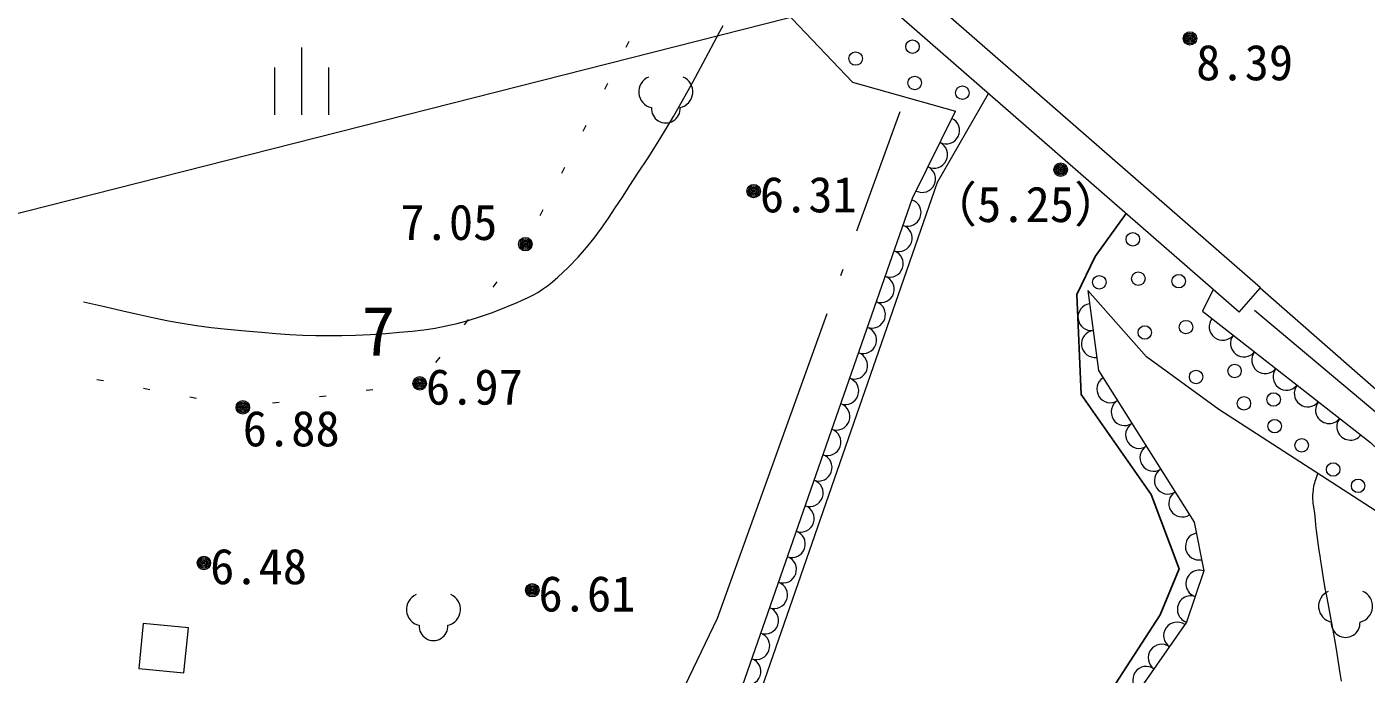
# Model space of a CAD drawing. Units: millimetres, scale not verified. Extents: x -205696 to 203092, y -138500 to 138701.
# Drawn here: x -147406 to -122605, y 16681 to 28670 of the extents above; entities that cross this region are included whole.
import ezdxf
from ezdxf.enums import TextEntityAlignment as Align

# ---------------------------------------------------------------- set-up
doc = ezdxf.new("R2010")
doc.units = ezdxf.units.MM
doc.header["$LTSCALE"] = 500
doc.header["$PDMODE"] = 32
doc.header["$PDSIZE"] = 250
doc.linetypes.add('DOTTED', pattern=[1.75, 0.25, -1.5])
doc.linetypes.add('LONG_DASHED_DOTTED', pattern=[15.25, 12, -1.5, 0.25, -1.5])
doc.layers.add('0-0_S-SUV', color=7, linetype='Continuous', lineweight=13)
doc.layers.add('0-3_S-SUV-FRAM', color=7, linetype='Continuous', lineweight=13)
doc.styles.add('ＭＳ ゴシック', font='')
doc.styles.get('ＭＳ ゴシック').set_extended_font_data('MS Gothic')

msp = doc.modelspace()

# ---------------------------------------------------------------- linework, layer by layer
at = {"layer": '0-0_S-SUV'}
for p, q in [((-132117.6, 27645.6), (-135064.6, 30738.6)), ((-124561, 23835.6), (-131284.1, 29702.7)), ((-124955.5, 23383.5), (-131678.6, 29250.6)), ((-142312.9, 27038.6), (-142312.9, 28288.6)), ((-142812.9, 27038.6), (-142812.9, 27913.6)), ((-141812.9, 27038.6), (-141812.9, 27913.6)), ((-132117.6, 27645.6), (-130208.6, 27109.6)), ((-130540.6, 25793.5), (-129600.8, 27437.4)), ((-124955.5, 23383.5), (-124567.2, 23828.4)), ((-125440.7, 23806.9), (-125633.5, 23406.5)), ((-125336.5, 21582.5), (-126671.5, 22556.5))]:
    msp.add_line(p, q, dxfattribs=at)
at = {"layer": '0-0_S-SUV', "linetype": 'DOTTED'}
msp.add_lwpolyline([(-135064.6, 30738.6), (-138173.7, 24645.6), (-140130.7, 22067.5), (-143405.8, 21623.5), (-146783.8, 22262.8)], dxfattribs=at)
at = {"layer": '0-0_S-SUV'}
for points in [[(-137670, 23947.2), (-137573, 24031.3), (-137374.5, 24219.3), (-137198.9, 24401.4), (-137041.6, 24580.5), (-136898.4, 24758.9), (-136764.9, 24939.3), (-136636.7, 25124.3), (-136509.4, 25316.5), (-136378.7, 25518.3), (-136240.1, 25732.5), (-136089.4, 25961.5), (-135902.5, 26245.6), (-135733.1, 26511.3), (-135577.5, 26763.6), (-135432.1, 27007.6), (-135293.4, 27248.4), (-135157.7, 27490.9), (-135021.5, 27740.4), (-134881.2, 28001.9), (-134733.2, 28280.3), (-134574, 28580.9), (-134512.2, 28697.3)], [(-141778.8, 14629.4), (-140535.8, 14112.4), (-138472.7, 13976.4), (-136084.7, 14584.4), (-134156.7, 16466.4), (-131005.6, 25494.5), (-130208.6, 27109.6)], [(-140468.8, 13583.4), (-138394.7, 13463.4), (-135921.7, 14164.4), (-133892.7, 16138.4), (-130540.6, 25793.5)], [(-146356.8, 23579.8), (-145969.7, 23488.9), (-145628.9, 23409.4), (-145324.4, 23339.9), (-145045.9, 23279.4), (-144783.4, 23226.6), (-144526.6, 23180.4), (-144265.3, 23139.6), (-143989.5, 23103), (-143689, 23069.5), (-143353.6, 23037.8), (-143062.6, 23013.1), (-142792.6, 22992.2), (-142538.3, 22975.3), (-142294.4, 22962.7), (-142055.7, 22954.7), (-141816.9, 22951.5), (-141572.9, 22953.5), (-141318.4, 22960.8), (-141048.1, 22973.8), (-140756.8, 22992.6), (-140505.3, 23012.4), (-140271.6, 23034.6), (-140052, 23060.6), (-139842.3, 23091.9), (-139638.4, 23129.8), (-139436.4, 23175.8), (-139232.3, 23231), (-139021.9, 23297.1), (-138801.4, 23375.2), (-138566.5, 23466.8), (-138447.2, 23515.4), (-138336.2, 23561.3), (-138232.1, 23606.2), (-138133.4, 23651.7), (-138038.7, 23699.6), (-137946.5, 23751.5), (-137855.2, 23808.9), (-137763.6, 23873.6), (-137670, 23947.2)], [(-126293.6, -7701), (-123346.6, -3216.9), (-117617.5, 4771.2), (-114210.4, 8612.2), (-113146.4, 10039.2), (-112534.4, 11317.3), (-112452.4, 12661.3), (-113092.4, 13992.3), (-118484.4, 18498.4), (-124568.5, 23829.5)], [(-126671.5, 22556.5), (-127758.6, 23784.5), (-127560.6, 22305.5), (-125793.5, 19498.4), (-125612.5, 18596.4), (-125933.5, 17642.4)], [(-125633.5, 23406.5), (-122527.5, 20975.4), (-119240.4, 17833.4)], [(-119240.4, 17833.4), (-119335.4, 17707.4), (-125336.5, 21582.5)], [(-123504.1, 20399.2), (-123519.8, 20356.4), (-123533.5, 20318), (-123545.5, 20283), (-123555.9, 20250.4), (-123564.8, 20219.1), (-123572.5, 20188.1), (-123579.1, 20156.4), (-123584.8, 20122.9), (-123589.8, 20086.6), (-123594.1, 20046.4), (-123597.3, 20002.4), (-123598.2, 19961.7), (-123597.1, 19923.4), (-123594.3, 19886.6), (-123590.3, 19850.7), (-123585.4, 19814.7), (-123580, 19778), (-123574.4, 19739.6), (-123568.9, 19698.9), (-123564, 19655), (-123552.6, 19542.9), (-123541.2, 19439.2), (-123529.8, 19341.7), (-123518.2, 19248.4), (-123506.2, 19157.3), (-123493.5, 19066.2), (-123480.1, 18973.1), (-123465.8, 18876), (-123450.3, 18772.8), (-123433.6, 18661.4), (-123401.6, 18458.8), (-123369.3, 18271.5), (-123336.9, 18095.7), (-123304.6, 17927.5), (-123272.3, 17763.1), (-123240.3, 17598.6), (-123208.7, 17430.3), (-123177.6, 17254.2), (-123147.1, 17066.7)], [(-125933.5, 17642.4), (-128852.6, 13459.4), (-129805.6, 9702.3), (-130620.6, 8688.3), (-131800.7, 7852.3), (-136291.7, 6102.3), (-139531.8, 4070.2), (-141036.8, 3705.2), (-143096.8, 3949.3), (-147963.9, 6032.3)], [(-123147.1, 17066.7), (-123117.4, 16863.8), (-123093.1, 16703.4), (-123067.1, 16554.3)]]:
    msp.add_lwpolyline(points, dxfattribs=at)
at = {"layer": '0-0_S-SUV', "linetype": 'LONG_DASHED_DOTTED'}
for points in [[(-135287.7, 16316.4), (-134619.7, 17717.4), (-131236.6, 27102.6)], [(-124673.5, 23424.5), (-114760.4, 15091.3), (-113271.4, 13601.3), (-112722.4, 11777.3), (-113858.4, 9616.2), (-117471.5, 5388.2), (-122748.6, -1815.9)]]:
    msp.add_lwpolyline(points, dxfattribs=at)
at = {"layer": '0-0_S-SUV', "lineweight": 25}
for points in [[(-127965.6, 23712.5), (-127621.8, 24415.3), (-127052.1, 25213.2)], [(-127965.6, 23712.5), (-127880.6, 21863.5), (-126588.5, 20010.4), (-126065.5, 18630.4), (-126419.5, 17783.4)], [(-126419.5, 17783.4), (-129243.6, 13423.4), (-130342.6, 9634.3), (-130905.6, 9025.3), (-132140.7, 8238.3), (-136523.7, 6521.3), (-139748.8, 4525.2), (-141056.8, 4086.2), (-142946.8, 4275.3), (-145843.9, 5393.3)]]:
    msp.add_lwpolyline(points, dxfattribs=at)
at = {"layer": '0-0_S-SUV'}
msp.add_lwpolyline([(-144495.8, 16707.4), (-144414.8, 17540.5), (-145249.3, 17621.6), (-145330.3, 16788.6)], close=True, dxfattribs=at)
for centre, radius in [((-125868.5, 28454.6), 125), ((-125868.5, 28454.6), 125), ((-125868.5, 28454.6), 100), ((-125868.5, 28454.6), 100), ((-125868.5, 28454.6), 75), ((-125868.5, 28454.6), 75), ((-131006.1, 28302.8), 125), ((-125868.5, 28454.6), 50), ((-125868.5, 28454.6), 50), ((-125868.5, 28454.6), 25), ((-125868.5, 28454.6), 25), ((-125868.5, 28454.6), 10), ((-125868.5, 28454.6), 10), ((-132059.8, 28082), 125), ((-130966, 27630.4), 125), ((-130082.8, 27449.7), 125), ((-128263.6, 26024.5), 125), ((-128263.6, 26024.5), 100), ((-128263.6, 26024.5), 75), ((-128263.6, 26024.5), 50), ((-128263.6, 26024.5), 25), ((-128263.6, 26024.5), 10), ((-133947.6, 25627.6), 125), ((-133947.6, 25627.6), 100), ((-133947.6, 25627.6), 75), ((-133947.6, 25627.6), 50), ((-133947.6, 25627.6), 25), ((-133947.6, 25627.6), 10), ((-126925.9, 24735.4), 125), ((-138173.7, 24645.6), 125), ((-138173.7, 24645.6), 100), ((-138173.7, 24645.6), 75), ((-138173.7, 24645.6), 50), ((-138173.7, 24645.6), 25), ((-138173.7, 24645.6), 10), ((-127548.2, 23939.2), 125), ((-126825.6, 24006.1), 125), ((-126076.2, 23959.3), 125), ((-126705.2, 23009.2), 125), ((-125942.4, 23109.6), 125), ((-125042.6, 22296.7), 125), ((-140130.7, 22067.5), 125), ((-140130.7, 22067.5), 100), ((-140130.7, 22067.5), 75), ((-140130.7, 22067.5), 50), ((-140130.7, 22067.5), 25), ((-140130.7, 22067.5), 10), ((-125755.1, 22186.3), 125), ((-124320, 21768.1), 125), ((-143405.8, 21623.5), 125), ((-143405.8, 21623.5), 100), ((-143405.8, 21623.5), 75), ((-143405.8, 21623.5), 50), ((-143405.8, 21623.5), 25), ((-143405.8, 21623.5), 10), ((-124869.5, 21696.2), 125), ((-124300.8, 21274.7), 125), ((-123799, 20920.1), 125), ((-123216.9, 20471.9), 125), ((-122755.3, 20170.8), 125), ((-144126.8, 18741.5), 125), ((-144126.8, 18741.5), 100), ((-144126.8, 18741.5), 75), ((-144126.8, 18741.5), 50), ((-144126.8, 18741.5), 25), ((-144126.8, 18741.5), 10), ((-138046.7, 18236.5), 125), ((-138046.7, 18236.5), 100), ((-138046.7, 18236.5), 75), ((-138046.7, 18236.5), 50), ((-138046.7, 18236.5), 25), ((-138046.7, 18236.5), 10)]:
    msp.add_circle(centre, radius, dxfattribs=at)
for centre, radius, start, end in [((-135775.3, 27465.8), 299.4, 113.44818, 257.28162), ((-135373.7, 27465.8), 299.4, 282.71802, 66.55145), ((-135574.5, 27157.6), 267.2, 176.52841, 3.47123), ((-130385.8, 26750.4), 250, 243.73355, 63.73355), ((-130607.1, 26302.1), 250, 243.73355, 63.73355), ((-130828.4, 25853.7), 250, 243.73376, 63.73334), ((-131098.2, 25229.1), 250, 250.75954, 70.75954), ((-131263, 24757.1), 250, 250.75954, 70.75954), ((-131427.8, 24285), 250, 250.75954, 70.75954), ((-131592.5, 23812.9), 250, 250.75954, 70.75954), ((-131757.3, 23340.8), 250, 250.75954, 70.75954), ((-127692.7, 23292.8), 250, 97.62491, 277.62491), ((-131922.1, 22868.8), 250, 250.75954, 70.75954), ((-125261.7, 23115.5), 250, 141.95029, 321.95029), ((-127626.4, 22797.2), 250, 97.62491, 277.62491), ((-124868, 22807.3), 250, 141.95029, 321.95029), ((-132086.8, 22396.7), 250, 250.75954, 70.75954), ((-124474.2, 22499.1), 250, 141.95029, 321.95029), ((-124080.5, 22191), 250, 141.95029, 321.95029), ((-132251.6, 21924.6), 250, 250.75971, 70.75937), ((-127343, 21959.8), 250, 122.19014, 302.19014), ((-123686.8, 21882.8), 250, 141.95029, 321.95029), ((-132416.4, 21452.5), 250, 250.75954, 70.75954), ((-127076.6, 21536.7), 250, 122.19014, 302.19014), ((-123293, 21574.6), 250, 141.95008, 321.9505), ((-122899.3, 21266.5), 250, 141.95008, 321.9505), ((-132581.1, 20980.5), 250, 250.75954, 70.75954), ((-126810.2, 21113.5), 250, 122.19014, 302.19014), ((-126543.9, 20690.4), 250, 122.19051, 302.18977), ((-132745.9, 20508.4), 250, 250.75954, 70.75954), ((-126277.5, 20267.2), 250, 122.19014, 302.19014), ((-132910.7, 20036.3), 250, 250.75954, 70.75954), ((-126011.1, 19844.1), 250, 122.19014, 302.19014), ((-133075.4, 19564.3), 250, 250.75954, 70.75954), ((-133240.2, 19092.2), 250, 250.75954, 70.75954), ((-125703, 19047.4), 250, 101.34639, 281.34639), ((-133405, 18620.1), 250, 250.75954, 70.75954), ((-125693.3, 18356.4), 250, 71.40287, 251.40287), ((-133569.7, 18148), 250, 250.75954, 70.75954), ((-140076.9, 17880.4), 299.4, 113.44818, 257.28162), ((-139675.3, 17880.4), 299.4, 282.71802, 66.55145), ((-125852.8, 17882.5), 250, 71.40287, 251.40287), ((-123187.4, 17939.6), 299.4, 113.44818, 257.28162), ((-122785.9, 17939.6), 299.4, 282.71802, 66.55145), ((-133734.5, 17676), 250, 250.75954, 70.75954), ((-126105.5, 17396), 250, 55.09154, 235.09154), ((-122986.6, 17631.4), 267.2, 176.52841, 3.47123), ((-139876.1, 17572.2), 267.2, 176.52841, 3.47123), ((-133899.3, 17203.9), 250, 250.75954, 70.75954), ((-126391.6, 16986), 250, 55.09154, 235.09154), ((-134064, 16731.8), 250, 250.75954, 70.75954), ((-126677.7, 16576), 250, 55.09154, 235.09154)]:
    msp.add_arc(centre, radius, start, end, dxfattribs=at)
for p in [(-125868.5, 28454.6), (-128263.6, 26024.5), (-133947.6, 25627.6), (-138173.7, 24645.6), (-140130.7, 22067.5), (-143405.8, 21623.5), (-144126.8, 18741.5), (-138046.7, 18236.5)]:
    msp.add_point(p, dxfattribs=at)
at = {"layer": '0-3_S-SUV-FRAM'}
for points in [[(-131678.6, 29250.6), (-148662.5, 24937), (-160219.9, 24937.1)], [(-141778.8, 14629.4), (-140535.8, 14112.4), (-138472.7, 13976.4), (-136084.7, 14584.4), (-134156.7, 16466.4), (-131005.6, 25494.5), (-130208.6, 27109.6)], [(-127758.6, 23784.5), (-127560.6, 22305.5), (-125793.5, 19498.4), (-125612.5, 18596.4), (-125933.5, 17642.4), (-128852.6, 13459.4), (-129805.6, 9702.3), (-130620.6, 8688.3), (-131800.7, 7852.3), (-136291.7, 6102.3), (-139531.8, 4070.2), (-141036.8, 3705.2), (-143096.8, 3949.3), (-147963.9, 6032.3)], [(-125633.5, 23406.5), (-122527.5, 20975.4), (-119240.4, 17833.4)]]:
    msp.add_lwpolyline(points, dxfattribs=at)

# ---------------------------------------------------------------- texts
at = {"layer": '0-0_S-SUV', "style": 'ＭＳ ゴシック'}
for s, height, p in [('8.39', 659.8, (-125753.7, 27481.2)), ('6.31', 659.8, (-133832.8, 25035.7)), ('（5.25）', 659.8, (-130710.8, 24855.8)), ('7.05', 659.8, (-140488.2, 24523.9)), ('7', 916.4, (-141209.2, 22302.5)), ('6.97', 659.8, (-140015.9, 21475.7)), ('6.88', 659.8, (-143407.3, 20702.5)), ('6.48', 659.8, (-144012, 18149.6)), ('6.61', 659.8, (-137931.9, 17644.6))]:
    msp.add_text(s, height=height, dxfattribs=at).set_placement(p, align=Align.BOTTOM_LEFT)

doc.saveas('drawing.dxf')
